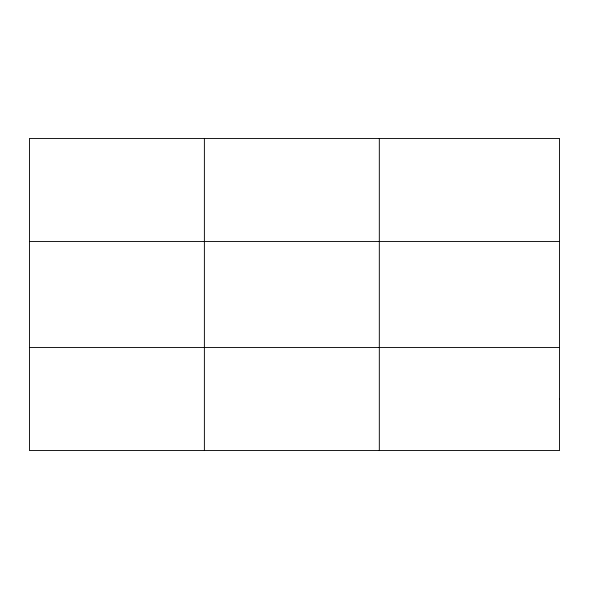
<?xml version="1.0" encoding="UTF-8"?>
<svg xmlns="http://www.w3.org/2000/svg" width="589" height="589" viewBox="0 0 589 589"><rect width="100%" height="100%" fill="white"/><g stroke="black" fill="none" stroke-linecap="round" stroke-linejoin="round"><path stroke-width="0.88" d="M204.383 138.459L204.383 450.541M379.316 138.459L379.316 450.541M29.45 241.446L559.55 241.446M29.45 347.554L559.55 347.554M559.55 399.047L559.55 450.541L29.45 450.541L29.45 138.459L559.55 138.459L559.55 399.047"/></g></svg>
